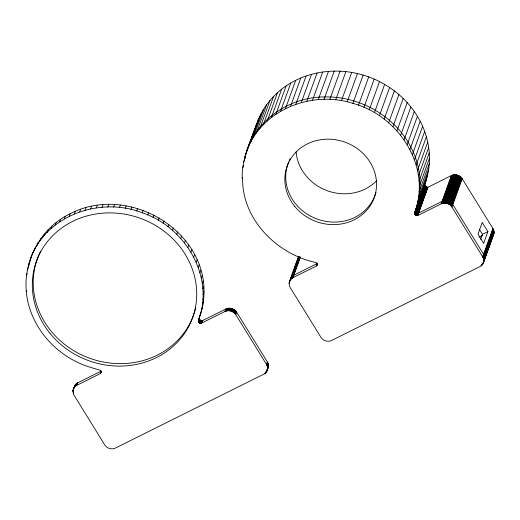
<?xml version="1.0" encoding="UTF-8"?>
<svg xmlns="http://www.w3.org/2000/svg" width="520" height="520" viewBox="0 0 520 520"><rect width="100%" height="100%" fill="white"/><g stroke="black" fill="none" stroke-linecap="round" stroke-linejoin="round"><path stroke-width="0.78" d="M242.183 178.542C241.527 157.423 252.005 138.242 258.622 118.788C263.692 107.198 271.733 96.987 281.664 89.167C302.764 72.599 331.552 67.496 357.448 73.58C383.825 79.632 407.641 97.078 420.193 121.212C426.107 132.639 429.429 145.424 429.481 158.308C429.839 177.697 420.277 195.292 414.512 213.272L415.532 215.137L417.703 215.547L441.116 203.886C444.841 202 449.8 203.489 451.945 207.044L482.644 256.763C484.66 259.766 483.834 264.245 480.74 266.195L330.837 340.853C327.243 342.121 322.913 340.568 320.925 337.311L290.231 287.593C287.983 284.291 289.315 279.305 292.988 277.667L316.394 266.006C317.538 265.168 317.356 263.308 316.219 262.548C276.874 254.501 241.384 218.822 242.632 177.314M72.936 391.476L73.71 388.251L75.953 385.769L100.21 373.613C100.9 373.081 101.173 372.106 100.874 371.293C100.718 370.838 100.412 370.442 100.035 370.156C92.365 367.939 84.474 365.865 77.285 362.18C48.334 348.419 26.52 318.708 26 286.15C25.409 256.217 43.011 226.694 70.174 213.766C129.48 182.325 213.375 233.493 203.19 302.53C202.716 309.03 199.674 315.127 198.38 321.334C198.478 321.744 198.692 322.12 198.978 322.426C199.615 323.096 200.623 323.388 201.519 323.147L224.933 311.493C228.65 309.601 233.61 311.09 235.761 314.646L266.461 364.371C268.469 367.374 267.644 371.852 264.557 373.796L114.653 448.461C111.059 449.728 106.724 448.175 104.741 444.918L73.794 394.765L72.936 391.476L73.606 389.63M266.883 370.038C268.827 367.816 268.938 364.357 267.351 361.907L236.652 312.189C234.5 308.633 229.541 307.144 225.823 309.03L202.41 320.69L200.109 320.183L199.238 318.117M492.726 236.21C494.39 233.981 494.377 230.769 492.888 228.456L462.196 178.737C460.044 175.181 455.084 173.693 451.36 175.578L427.954 187.239L425.653 186.732L424.775 184.665M414.512 213.272L426.465 179.576M198.347 320.58C215.267 276.913 185.068 226.837 142.285 212.823C100.451 196.19 45.188 215.326 30.225 259.695M416.221 207.883C429.884 162.994 396.546 114.946 352.885 103.383C311.987 90.012 260.669 109.817 246.409 152.087M73.84 388.531L74.835 385.379L77.259 383.045L101.101 371.15L100.21 373.613M290.069 280.449L291.291 277.375L293.442 275.438L317.512 263.334L316.622 265.798M28.47 266.838L31.116 257.238M244.478 159.978C251.192 122.759 287.995 96.623 324.896 96.948C363.532 96.051 402.155 120.51 415.331 157.294C421.519 174.311 421.785 193.499 415.422 210.509C415.35 211.022 415.48 211.549 415.76 211.984C416.344 212.908 417.547 213.369 418.594 213.083L442.007 201.422C445.731 199.537 450.691 201.025 452.842 204.581L483.535 254.3C485.024 256.62 485.037 259.831 483.366 262.054L493.987 232.661M256.659 123.786L244.816 157.216M32.188 254.703L33.078 252.239M28.626 264.817L29.516 262.36M34.509 249.86L35.399 247.397M27.404 270.049L28.295 267.586M37.173 245.186L38.064 242.73M26.553 275.36L27.222 273.514M40.17 240.708L41.061 238.251M43.492 236.444L44.382 233.981M47.118 232.401L48.009 229.944M26.299 291.577L26.741 290.342M51.038 228.612L51.928 226.148M55.237 225.082L56.127 222.625M59.683 221.832L60.58 219.375M64.376 218.881L65.266 216.417M69.284 216.229L70.174 213.766M74.38 213.895L75.27 211.432M79.657 211.887L80.548 209.424M85.085 210.217L85.976 207.753M90.636 208.891L91.526 206.427M96.291 207.909L97.181 205.446M102.031 207.285L102.921 204.822M107.816 207.012L108.713 204.555M113.64 207.103L114.53 204.639M119.457 207.545L120.354 205.082M125.262 208.344L126.152 205.881M131.014 209.495L131.905 207.031M136.702 210.99L137.592 208.526M73.073 390.046L74.6 385.794M72.995 390.513L73.886 388.057M73.944 387.842L74.835 385.379M72.95 390.995L73.619 389.149M74.217 387.446L75.108 384.982M74.51 387.062L75.4 384.605M74.835 386.704L75.725 384.248M75.179 386.366L76.076 383.91M75.556 386.054L76.447 383.598M73.236 393.387L73.677 392.158M75.953 385.769L76.843 383.305M76.368 385.509L77.259 383.045M76.804 385.268L77.695 382.811M142.285 212.823L143.175 210.366M147.751 214.994L148.642 212.531M153.075 217.483L153.966 215.02M100.328 373.51L101.218 371.053M100.438 373.406L101.205 371.443M100.711 373.041L101.224 371.683M158.23 220.285L159.12 217.822M163.202 223.386L164.093 220.922M167.953 226.772L168.844 224.308M172.478 230.431L173.375 227.968M176.755 234.344L177.645 231.888M180.758 238.498L181.649 236.035M184.477 242.873L185.367 240.409M187.895 247.448L188.786 244.985M190.989 252.207L191.88 249.743M193.758 257.127L194.649 254.664M196.183 262.184L197.073 259.721M198.25 267.358L199.147 264.901M199.959 272.636L200.85 270.173M248.372 147.095L258.622 118.788M201.299 277.979L202.189 275.516M250.692 142.252L260.936 113.945M243.588 162.441L245.303 157.697M253.357 137.585L263.601 109.278M242.736 167.752L243.627 165.295M256.353 133.101L266.604 104.799M202.261 283.374L203.151 280.917M259.675 128.837L269.925 100.529M202.846 288.795L203.736 286.338M263.302 124.8L273.553 96.492M203.047 294.222L203.938 291.759M267.228 121.004L277.472 92.697M202.865 299.631L203.756 297.167M202.3 304.986L203.19 302.53M201.357 310.284L202.248 307.82M271.421 117.474L281.664 89.167M200.037 315.49L200.928 313.027M198.328 320.879L199.219 318.266M198.354 321.185L199.225 318.572M198.38 321.334L199.27 318.87M198.419 321.483L199.31 319.02M198.471 321.633L199.362 319.169M198.53 321.776L199.42 319.312M198.601 321.913L199.492 319.456M198.686 322.049L199.576 319.586M198.776 322.179L199.667 319.722M198.874 322.309L199.764 319.846M198.978 322.426L199.869 319.963M199.095 322.543L199.986 320.079M199.219 322.647L200.109 320.183M199.349 322.745L200.239 320.281M199.485 322.836L200.375 320.372M199.628 322.92L200.519 320.457M199.771 322.992L200.661 320.528M199.921 323.057L200.817 320.593M200.077 323.108L200.967 320.645M200.239 323.154L201.13 320.69M275.873 114.231L286.117 85.924M200.395 323.187L201.286 320.73M200.558 323.213L201.448 320.756M200.72 323.232L201.611 320.769M200.883 323.232L201.773 320.775M201.045 323.226L201.936 320.769M201.208 323.213L202.098 320.749M201.364 323.187L202.254 320.723M201.519 323.147L202.41 320.69M280.56 111.273L290.81 82.966M285.467 108.622L295.711 80.314M290.57 106.288L300.814 77.981M295.841 104.28L306.092 75.972M224.933 311.493L225.823 309.03M225.381 311.285L226.272 308.822M225.849 311.103L226.739 308.646M301.269 102.609L311.512 74.302M226.33 310.954L227.227 308.497M226.824 310.837L227.714 308.373M227.331 310.752L228.222 308.288M227.838 310.694L228.728 308.23M228.352 310.668L229.242 308.204M228.865 310.674L229.762 308.211M229.385 310.713L230.275 308.25M229.899 310.784L230.789 308.321M230.412 310.882L231.303 308.418M230.919 311.012L231.81 308.555M306.82 101.283L317.07 72.975M231.413 311.175L232.303 308.711M231.9 311.363L232.791 308.906M232.375 311.584L233.266 309.12M232.837 311.831L233.727 309.368M233.279 312.104L234.169 309.641M233.701 312.403L234.592 309.94M234.104 312.728L234.994 310.264M234.488 313.072L235.378 310.609M234.845 313.437L235.736 310.973M235.177 313.827L236.067 311.363M312.481 100.302L322.725 71.994M235.482 314.23L236.373 311.766M235.761 314.646L236.652 312.189M318.214 99.677L328.458 71.37M324.006 99.411L334.25 71.103M329.823 99.495L340.067 71.188M335.647 99.938L345.891 71.63M341.445 100.737L351.696 72.43M347.197 101.888L357.448 73.58M352.885 103.383L363.129 75.075M289.367 281.976L298.656 256.256M289.178 282.906L298.675 256.412M289.133 283.387L289.803 281.541M290.401 279.838L298.831 256.601M290.693 279.454L299.013 256.471M291.018 279.097L299.065 256.874M291.369 278.766L299.137 257.296M291.74 278.454L299.514 256.984M292.136 278.161L299.631 257.459M292.552 277.901L300.047 257.192M292.988 277.667L300.482 256.958M358.469 105.222L368.719 76.915M266.461 364.371L267.351 361.907M266.708 364.806L267.599 362.343M266.929 365.255L267.82 362.791M267.118 365.709L268.008 363.253M267.274 366.178L268.164 363.714M267.397 366.652L268.288 364.188M264.953 373.51L265.395 372.281M265.324 373.197L265.772 371.969M267.488 367.133L268.378 364.669M265.675 372.86L266.117 371.631M267.547 367.614L268.437 365.151M267.566 368.095L268.457 365.632M265.993 372.502L266.663 370.656M266.292 372.125L267.183 369.662M267.56 368.576L268.45 366.113M266.558 371.728L267.449 369.265M267.514 369.05L268.405 366.587M266.799 371.312L268.327 367.062M363.935 107.387L374.185 79.079M369.259 109.876L379.509 81.569M316.394 266.006L317.401 263.445M316.81 265.564L317.564 263.594M374.419 112.677L384.663 84.37M379.385 115.778L389.63 87.471M384.144 119.165L394.387 90.857M388.668 122.824L398.912 94.517M392.938 126.737L403.188 98.43M396.942 130.891L407.193 102.583M400.66 135.265L410.911 106.958M404.079 139.841L414.323 111.534M407.179 144.599L417.424 116.291M409.942 149.519L420.193 121.212M412.366 154.577L422.617 126.269M414.44 159.757L424.684 131.45M416.15 165.029L426.394 136.721M417.482 170.372L427.732 142.064M418.45 175.767L428.695 147.459M419.029 181.194L429.279 152.887M419.231 186.615L429.481 158.308M419.049 192.023L429.299 163.716M418.483 197.386L428.734 169.078M417.541 202.677L427.791 174.369M414.518 213.428L424.769 185.12M414.563 213.727L424.781 185.269M414.609 213.876L424.853 185.569M414.654 214.025L424.905 185.718M414.719 214.169L424.964 185.861M414.791 214.305L425.035 185.998M414.869 214.442L425.113 186.134M414.96 214.578L425.204 186.27M415.058 214.702L425.301 186.394M415.162 214.819L425.412 186.511M415.279 214.936L425.529 186.628M415.402 215.04L425.653 186.732M415.532 215.137L425.782 186.83M415.668 215.228L425.913 186.921M415.812 215.312L426.056 187.005M415.954 215.384L426.205 187.077M416.111 215.449L426.354 187.142M416.267 215.501L426.51 187.194M416.423 215.547L426.666 187.239M416.585 215.586L426.829 187.278M416.741 215.605L426.991 187.297M416.904 215.625L427.154 187.317M417.066 215.625L427.317 187.317M417.228 215.625L427.479 187.317M417.391 215.605L427.642 187.297M417.547 215.579L427.798 187.272M417.703 215.547L427.954 187.239M441.116 203.886L451.36 175.578M441.565 203.678L451.815 175.37M442.039 203.495L452.283 175.194M442.52 203.353L452.764 175.045M443.014 203.229L453.258 174.922M443.515 203.144L453.759 174.837M444.022 203.086L454.272 174.779M444.535 203.06L454.786 174.753M445.055 203.067L455.299 174.759M445.569 203.106L455.819 174.798M446.089 203.177L456.332 174.869M446.596 203.275L456.846 174.967M447.103 203.405L457.347 175.097M447.597 203.567L457.847 175.26M448.084 203.762L458.334 175.455M448.559 203.977L458.809 175.669M449.02 204.224L459.264 175.916M449.462 204.497L459.706 176.189M449.885 204.796L460.135 176.488M450.288 205.12L460.538 176.813M450.671 205.465L460.922 177.158M451.029 205.829L461.279 177.522M451.36 206.219L461.611 177.911M451.672 206.622L461.916 178.315M451.945 207.044L462.196 178.737M480.616 239.428L482.469 234.312L487.903 231.608L482.255 222.45L478.017 234.143L483.672 243.302L487.903 231.608M482.644 256.763L492.888 228.456M482.892 257.199L493.142 228.891M483.113 257.647L493.363 229.339M483.301 258.102L493.551 229.794M483.457 258.57L493.707 230.263M481.137 265.902L481.579 264.673M483.581 259.044L493.831 230.737M481.507 265.59L481.956 264.361M483.672 259.526L493.922 231.218M483.73 260.007L493.974 231.699M482.183 264.894L482.625 263.666M483.756 260.488L494 232.18M482.476 264.517L483.145 262.672M482.742 264.121L483.632 261.658M483.697 261.443L493.948 233.136M482.982 263.705L493.87 233.61M483.191 263.276L493.76 234.072M478.835 237.166L482.463 235.365M479.238 229.08L482.469 234.312M375.986 192.328A46.3 42.23 19.9 0 1 317.733 219.278A46.3 42.23 19.9 0 1 288.711 161.857M289.263 160.595A46.3 42.23 19.9 0 1 290.186 158.73M195.78 307.515A83.018 75.725 19.9 0 1 91.442 358.872A83.018 75.725 19.9 0 1 39.065 254.488M39.351 253.838A83.018 75.725 19.9 0 1 40.573 251.284M376.656 180.694A46.3 42.23 19.9 0 1 327.62 190.847A46.3 42.23 19.9 0 1 296.101 151.892M294.684 206.31A46.3 42.23 19.9 0 0 373.276 200.05A46.3 42.23 19.9 0 0 324.142 139.328A46.3 42.23 19.9 0 0 294.684 206.31M49.94 333.281A83.018 75.725 19.9 0 0 190.859 322.056A83.018 75.725 19.9 0 0 102.752 213.167A83.018 75.725 19.9 0 0 49.94 333.281"/></g></svg>
